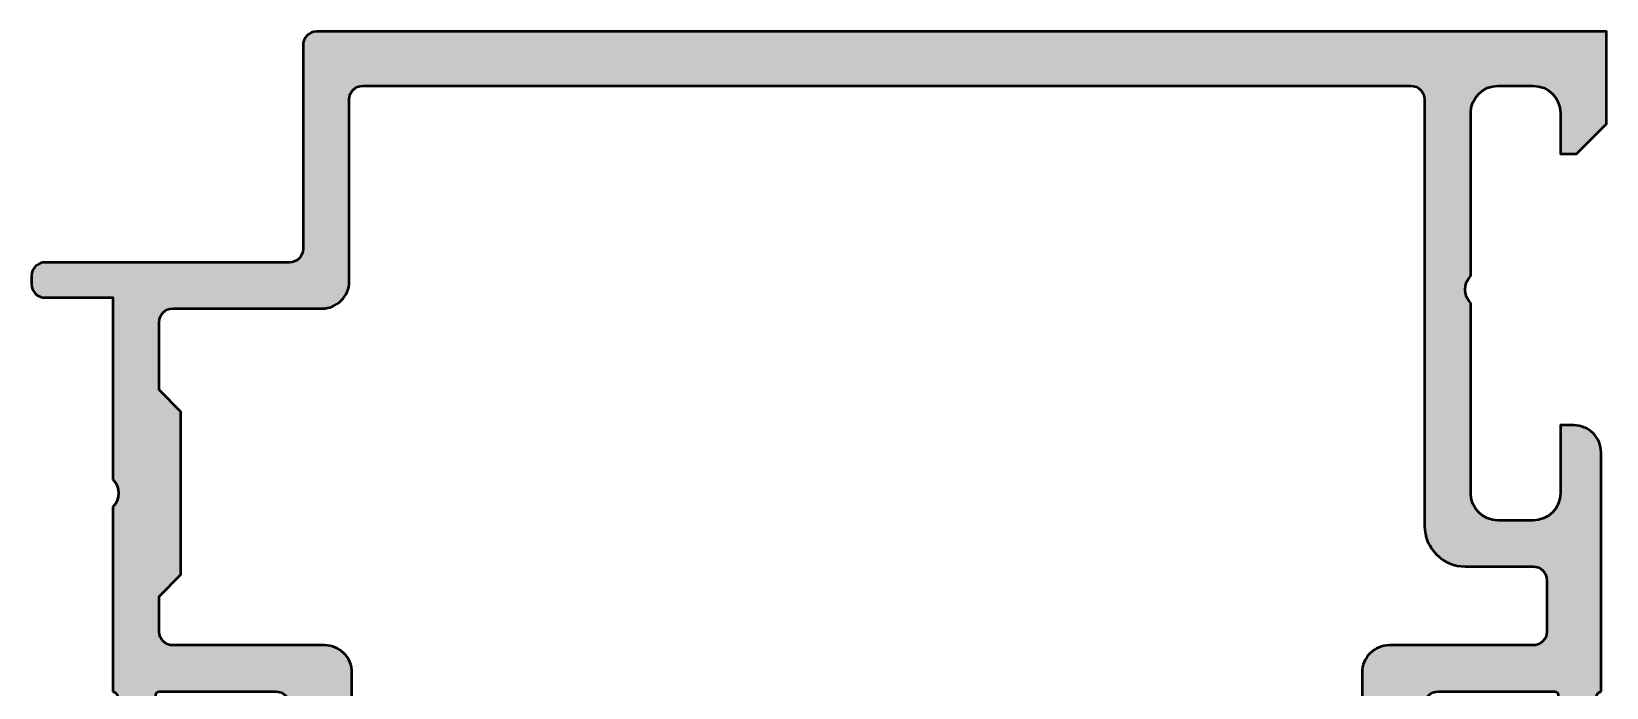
# Model space of a CAD drawing. Extents: x 20 to 78, y 3 to 75.
# Drawn here: x 20 to 78, y 50.8 to 75 of the extents above; entities that cross this region are included whole.
import ezdxf

# ---------------------------------------------------------------- set-up
doc = ezdxf.new("R2010")
doc.units = 0
doc.layers.add('0S-Alu contour', color=7, linetype='Continuous', lineweight=50)
doc.layers.add('0S-Alu hatch', color=252, linetype='Continuous', lineweight=25)

# ---------------------------------------------------------------- blocks, each defined once
blk = doc.blocks.new('398150__D2F0867B_CA79_4D83_AA23_D057F32A120A_')
at = {"layer": '0S-Alu hatch'}
h = blk.add_hatch(color=256, dxfattribs=at)
edge = h.paths.add_edge_path()
edge.add_line((30.00026401343132, 74.50000104445732), (30.00026401343133, 67.00000104445695))
edge.add_ellipse((29.50029453007857, 66.99997052501573), major_axis=(-0.4999694842842503, 0), ratio=1, start_angle=89.9930054588263, end_angle=180.0034974838206, ccw=False)
edge.add_line((29.50023349491744, 66.500001044457), (20.50026401342631, 66.50000104445625))
edge.add_arc((20.50026401343114, 66.00000104073133), 0.5000000037249209, 90.00000000055367, 179.993005887432)
edge.add_line((20.00026401343151, 66.00006207587792), (20.00026401343143, 65.70002851026636))
edge.add_arc((20.50026401366356, 65.7000285102766), 0.5000000002321201, 180, 269.9982514709469)
edge.add_line((20.50024875486903, 65.2000285102773), (23.00000000000023, 65.20002851027718))
edge.add_line((23.00000000000023, 65.20002851027718), (23.00000000000035, 58.50003040446583))
edge.add_ellipse((22.4749758030479, 58.0000229818307), major_axis=(-0.7250226410780544, 0), ratio=1, start_angle=136.3989482371629, end_angle=223.6019249855894, ccw=False)
edge.add_line((23.00000762035857, 57.50002356094377), (22.99999999875553, 50.69907664726284))
edge.add_ellipse((22.92116355221252, 50.43155605526973), major_axis=(-0.2788950563274118, 0), ratio=1, start_angle=178.8354106259032, end_angle=253.58012358051332, ccw=False)
edge.add_line((23.20000099875554, 50.42588764727137), (23.20000099875553, 49.97229364727136))
edge.add_ellipse((22.92113290311235, 49.96663298779428), major_axis=(-0.2789255417371579, 0), ratio=1, start_angle=106.4245945553576, end_angle=181.1628700728891, ccw=False)
edge.add_line((22.99999999875554, 49.69908964727134), (22.99999999875553, 47.81907864726282))
edge.add_arc((23.29999999875552, 47.81907864726282), 0.2999999999999971, 180, 270.0000000000013)
edge.add_line((23.29999999875553, 47.51907864726283), (24.27997431779831, 47.51907864726283))
edge.add_arc((24.27997431779831, 47.81907864726284), 0.3000000000000043, 270.0000000000013, 360)
edge.add_line((24.57997431779831, 47.81907864726284), (24.57997431779831, 50.57907664726283))
edge.add_ellipse((24.69997431774081, 50.57907664726283), major_axis=(-0.1199999999424967, 0), ratio=1, start_angle=269.9999999999983, end_angle=360, ccw=False)
edge.add_line((24.69997431774081, 50.69907664720533), (29.00000000000031, 50.69909748777376))
edge.add_ellipse((29.000010320111, 50.19910780788475), major_axis=(-0.4999896799955189, 0), ratio=1, start_angle=179.9988173777202, end_angle=270.00118262198185, ccw=False)
edge.add_line((29.50000000000001, 50.19909748777415), (29.49999999999988, 49.49908528074347))
edge.add_line((29.49999999999988, 49.49908528074347), (28.11175537109272, 47.09457478269572))
edge.add_arc((28.23870596663834, 47.03788439617878), 0.1390332824644127, 155.9366245846284, 266.6097434881934)
edge.add_line((28.23048400878849, 46.89909443601615), (29.59999999875592, 46.89909443601576))
edge.add_ellipse((29.59999999875615, 46.3990944360168), major_axis=(-0.4999999999989626, 0), ratio=1, start_angle=180, end_angle=270.0000000000257, ccw=False)
edge.add_line((30.0999999987551, 46.39909443601681), (30.09999999875603, 44.29876967261841))
edge.add_arc((32.09999999875595, 44.2987696726181), 1.999999999999914, 180, 269.9999999999876)
edge.add_line((32.09999999875551, 42.29876967261819), (68.70000305175542, 42.29876967261779))
edge.add_arc((68.70000305175616, 44.29876967261841), 2.000000000000618, 269.9999999999789, 360)
edge.add_line((70.70000305175677, 44.29876967261841), (70.70000305175678, 46.39909443601569))
edge.add_ellipse((71.20000305175651, 46.39909443601597), major_axis=(-0.49999999999973, 0), ratio=1, start_angle=270.00000000004724, end_angle=360, ccw=False)
edge.add_line((71.2000030517561, 46.89909443601569), (72.56953430175747, 46.89909443601581))
edge.add_arc((72.56129753257002, 47.03789339212072), 0.1390431392858264, 273.3961299493354, 384.0575019778553)
edge.add_line((72.68826293945314, 47.09457478269528), (71.30001831054585, 49.49908528074314))
edge.add_line((71.30001831054585, 49.49908528074314), (71.30001831054632, 50.199097487784))
edge.add_ellipse((71.8000030538529, 50.19911274795955), major_axis=(-0.4999847435394781, 0), ratio=1, start_angle=-90.00699432659928, end_angle=0.0017487408159126971, ccw=False)
edge.add_line((71.80006408900441, 50.69909748777362), (76.10002873271398, 50.69907664720528))
edge.add_ellipse((76.100028732714, 50.57907664720527), major_axis=(-0.1199999999999974, 0), ratio=1, start_angle=180, end_angle=270.00000000000676, ccw=False)
edge.add_line((76.220028732714, 50.57907664720527), (76.22002873271398, 47.81907864720526))
edge.add_arc((76.52002873271398, 47.81907864720525), 0.2999999999999943, 180, 270)
edge.add_line((76.52002873271398, 47.51907864720526), (77.50000305175676, 47.51907864720527))
edge.add_arc((77.50000305175678, 47.81907864720527), 0.3000000000000078, 269.9999999999973, 360)
edge.add_line((77.80000305175679, 47.81907864720527), (77.80000305175678, 49.69908964721379))
edge.add_ellipse((77.87887014739992, 49.96663298773672), major_axis=(-0.2789255417371315, 0), ratio=1, start_angle=-1.1628700728924741, end_angle=73.57540544464848, ccw=False)
edge.add_line((77.60000205175677, 49.97229364721381), (77.60000205175677, 50.42588764721378))
edge.add_ellipse((77.87883949829981, 50.43155605521215), major_axis=(-0.2788950563274235, 0), ratio=1, start_angle=-73.58012358050843, end_angle=1.16458937409692, ccw=False)
edge.add_line((77.80000305175678, 50.69907664720527), (77.80000305175827, 59.50001630324557))
edge.add_arc((76.80000305164091, 59.50001630324512), 1.000000000117344, 0, 90.00087426481947)
edge.add_line((76.79998779284129, 60.50001630324605), (76.30000305175736, 60.50001630324591))
edge.add_line((76.30000305175736, 60.50001630324591), (76.30000305175794, 58.00001630324593))
edge.add_ellipse((75.29991565428485, 58.00010370070825), major_axis=(-1.000087401291919, 0), ratio=1, start_angle=90.00501389831152, end_angle=179.9949929319336, ccw=False)
edge.add_line((75.30000317096703, 57.00001630324559), (73.99995434284199, 57.00001630324594))
edge.add_ellipse((74.00001314057084, 58.00007510097467), major_axis=(-1.000058799457211, 0), ratio=1, start_angle=0.0033686637580103707, end_angle=89.99663133636528, ccw=False)
edge.add_line((72.99995434284212, 58.00001630324366), (72.99995434284197, 65.00001630464119))
edge.add_ellipse((73.52492478227374, 65.49998470621253), major_axis=(-0.7249568020558169, 0), ratio=1, start_angle=-43.60785378749159, end_angle=43.602621782706706, ccw=False)
edge.add_line((73.00000000000021, 66.00000104374767), (72.99999999999945, 72.00000104445623))
edge.add_ellipse((74.00005492741286, 71.99994611704346), major_axis=(-1.000054928921843, 0), ratio=1, start_angle=270.00314693606, end_angle=359.99685306376585, ccw=False)
edge.add_line((74.00000000000036, 73.00000104445687), (75.30000305175837, 73.00000104445633))
edge.add_ellipse((75.29997722375064, 71.99997521644913), major_axis=(-1.00002582834073, 0), ratio=1, start_angle=180.0014797973691, end_angle=269.99852020238484, ccw=False)
edge.add_line((76.30000305175784, 72.00000104445257), (76.30000305175724, 70.5000010444568))
edge.add_line((76.30000305175724, 70.5000010444568), (76.89999389648327, 70.50000104445729))
edge.add_line((76.89999389648327, 70.50000104445729), (78.00000000000045, 71.60000714797133))
edge.add_line((78.00000000000045, 71.60000714797133), (78, 75.00000104445695))
edge.add_line((78, 75.00000104445695), (30.5002640134316, 75.00000104445675))
edge.add_arc((30.50028493701999, 74.49998012086807), 0.5000209240264388, 90.00239756628095, 179.9976024336429)
edge = h.paths.add_edge_path()
edge.add_ellipse((32.20029758276723, 72.49998883742502), major_axis=(-0.5000305185099218, 0), ratio=1, start_angle=270.003496844035, end_angle=359.99650315784504, ccw=False)
edge.add_line((32.20026706518374, 73.00001935500367), (70.80001220309043, 72.99998883763575))
edge.add_ellipse((70.80004272253704, 72.50001935407288), major_axis=(-0.499969484494379, 0), ratio=1, start_angle=179.9930054594119, end_angle=270.00349748442494, ccw=False)
edge.add_line((71.3000122033059, 72.49995831891688), (71.30001220703129, 56.80001172560853))
edge.add_arc((72.80001220703072, 56.80001172560853), 1.499999999999431, 180, 270.0000000000005)
edge.add_line((72.80001220703073, 55.30001172560909), (75.3000030517578, 55.30001172560909))
edge.add_ellipse((75.30000305175776, 54.80001172560949), major_axis=(-0.4999999999996101, 0), ratio=1, start_angle=180, end_angle=269.9999999999951, ccw=False)
edge.add_line((75.80000305175736, 54.80001172560943), (75.80000305175713, 52.89909748777348))
edge.add_ellipse((75.30000305175753, 52.89909748777348), major_axis=(-0.499999999999595, 0), ratio=1, start_angle=90.00000000000807, end_angle=180, ccw=False)
edge.add_line((75.3000030517576, 52.39909748777389), (70.00092949662229, 52.39909748777379))
edge.add_arc((70.0009274475944, 51.39818835071697), 1.000909137058925, 89.99988270598647, 180.0001172906019)
edge.add_line((69.00001831053758, 51.39818630168687), (69.00000305175676, 44.49874220679731))
edge.add_ellipse((68.49999232068394, 44.49878345703477), major_axis=(-0.5000107327743628, 0), ratio=1, start_angle=90.0012296638372, end_angle=179.9952731724382, ccw=False)
edge.add_line((68.50000305175561, 43.99877272437556), (32.29999795146663, 43.99877272437539))
edge.add_ellipse((32.30000868249467, 44.49878140969596), major_axis=(-0.5000086854357254, 0), ratio=1, start_angle=0.004726827561796654, end_angle=89.99877033612711, ccw=False)
edge.add_line((31.79999999876049, 44.4987401596273), (31.79998473998023, 51.39909849235003))
edge.add_arc((30.80001000428273, 51.39907729498472), 0.9999747359221768, 0.0012145502538139, 90.0014491386028)
edge.add_line((30.79998471268178, 52.39905203058706), (25.20000326079588, 52.40035079152082))
edge.add_ellipse((25.20000326079585, 52.90035079152067), major_axis=(-0.4999999999998508, 0), ratio=1, start_angle=0, end_angle=90.00000000000409, ccw=False)
edge.add_line((24.70000326079599, 52.90035079152062), (24.70000326079591, 54.20001562593386))
edge.add_line((24.70000326079591, 54.20001562593386), (25.5000076203586, 55.000019985496))
edge.add_line((25.5000076203586, 55.000019985496), (25.50000762035863, 61.00002598385842))
edge.add_line((25.50000762035863, 61.00002598385842), (24.70000326079619, 61.80003034342095))
edge.add_line((24.70000326079619, 61.80003034342095), (24.70001455071076, 64.30001429658894))
edge.add_ellipse((25.20001455071041, 64.30001325148731), major_axis=(-0.5000000000007426, 0), ratio=1, start_angle=270.00000000014575, end_angle=359.9998802401752, ccw=False)
edge.add_line((25.20001455070914, 64.80001325148805), (30.70026706512218, 64.80001325141924))
edge.add_arc((30.70027874519626, 65.80000157141228), 0.9999883200612565, 269.9993307732342, 360.000669226757)
edge.add_line((31.70026706518931, 65.80001325148848), (31.70026706518857, 72.5000193549921))
at = {"layer": '0S-Alu contour', "color": 7}
for points in [[(76.30000305175784, 72.00000104445257), (76.30000305175724, 70.5000010444568), (76.89999389648327, 70.50000104445729), (78.00000000000045, 71.60000714797133), (78, 75.00000104445695), (30.5002640134316, 75.00000104445675)], [(30.00026401343132, 74.50000104445732), (30.00026401343133, 67.00000104445695)], [(31.70026706518931, 65.80001325148848), (31.70026706518857, 72.5000193549921)], [(32.20026706518374, 73.00001935500367), (70.80001220309043, 72.99998883763575)], [(71.3000122033059, 72.49995831891688), (71.30001220703129, 56.80001172560853)], [(74.00000000000036, 73.00000104445687), (75.30000305175837, 73.00000104445633)], [(73.00000000000021, 66.00000104374767), (72.99999999999945, 72.00000104445623)], [(29.50023349491744, 66.500001044457), (20.50026401342631, 66.50000104445625)], [(20.00026401343151, 66.00006207587792), (20.00026401343143, 65.70002851026636)], [(20.50024875486903, 65.2000285102773), (23.00000000000023, 65.20002851027718), (23.00000000000035, 58.50003040446583)], [(72.99995434284212, 58.00001630324366), (72.99995434284197, 65.00001630464119)], [(25.20001455070914, 64.80001325148805), (30.70026706512218, 64.80001325141924)], [(24.70000326079599, 52.90035079152062), (24.70000326079591, 54.20001562593386), (25.5000076203586, 55.000019985496), (25.50000762035863, 61.00002598385842), (24.70000326079619, 61.80003034342095), (24.70001455071076, 64.30001429658894)], [(76.79998779284129, 60.50001630324605), (76.30000305175736, 60.50001630324591), (76.30000305175794, 58.00001630324593)], [(77.80000305175678, 50.69907664720527), (77.80000305175827, 59.50001630324557)], [(23.00000762035857, 57.50002356094377), (22.99999999875553, 50.69907664726284)], [(75.30000317096703, 57.00001630324559), (73.99995434284199, 57.00001630324594)], [(72.80001220703073, 55.30001172560909), (75.3000030517578, 55.30001172560909)], [(75.80000305175736, 54.80001172560943), (75.80000305175713, 52.89909748777348)], [(30.79998471268178, 52.39905203058706), (25.20000326079588, 52.40035079152082)], [(75.3000030517576, 52.39909748777389), (70.00092949662229, 52.39909748777379)], [(31.79999999876049, 44.4987401596273), (31.79998473998023, 51.39909849235003)], [(69.00001831053758, 51.39818630168687), (69.00000305175676, 44.49874220679731)], [(24.57997431779831, 47.81907864726284), (24.57997431779831, 50.57907664726283)], [(24.69997431774081, 50.69907664720533), (29.00000000000031, 50.69909748777376)], [(71.80006408900441, 50.69909748777362), (76.10002873271398, 50.69907664720528)], [(76.220028732714, 50.57907664720527), (76.22002873271398, 47.81907864720526)], [(23.20000099875554, 50.42588764727137), (23.20000099875553, 49.97229364727136)], [(29.50000000000001, 50.19909748777415), (29.49999999999988, 49.49908528074347), (28.11175537109272, 47.09457478269572)], [(72.68826293945314, 47.09457478269528), (71.30001831054585, 49.49908528074314), (71.30001831054632, 50.199097487784)], [(77.60000205175677, 49.97229364721381), (77.60000205175677, 50.42588764721378)], [(22.99999999875554, 49.69908964727134), (22.99999999875553, 47.81907864726282)], [(77.80000305175679, 47.81907864720527), (77.80000305175678, 49.69908964721379)], [(23.29999999875553, 47.51907864726283), (24.27997431779831, 47.51907864726283)], [(76.52002873271398, 47.51907864720526), (77.50000305175676, 47.51907864720527)], [(28.23048400878849, 46.89909443601615), (29.59999999875592, 46.89909443601576)], [(71.2000030517561, 46.89909443601569), (72.56953430175747, 46.89909443601581)], [(30.0999999987551, 46.39909443601681), (30.09999999875603, 44.29876967261841)], [(70.70000305175677, 44.29876967261841), (70.70000305175678, 46.39909443601569)], [(68.50000305175561, 43.99877272437556), (32.29999795146663, 43.99877272437539)], [(32.09999999875551, 42.29876967261819), (68.70000305175542, 42.29876967261779)]]:
    blk.add_lwpolyline(points, dxfattribs=at)
for centre, radius, start, end in [((30.50028493701999, 74.49998012086807), 0.5000209240264388, 90.00239756628095, 179.9976024336429), ((20.50026401343114, 66.00000104073133), 0.5000000037249209, 90.00000000055367, 179.993005887432), ((20.50026401366356, 65.7000285102766), 0.5000000002321201, 180, 269.9982514709469), ((30.70027874519626, 65.80000157141228), 0.9999883200612565, 269.9993307732342, 0.0006692267570559), ((76.80000305164091, 59.50001630324512), 1.000000000117344, 0, 90.00087426481947), ((72.80001220703072, 56.80001172560853), 1.499999999999431, 180, 270.0000000000005), ((30.80001000428273, 51.39907729498472), 0.9999747359221768, 0.0012145502538139, 90.0014491386028), ((70.0009274475944, 51.39818835071697), 1.000909137058925, 89.99988270598647, 180.0001172906019), ((23.29999999875552, 47.81907864726282), 0.2999999999999971, 180, 270.0000000000013), ((24.27997431779831, 47.81907864726284), 0.3000000000000043, 270.0000000000013, 0), ((76.52002873271398, 47.81907864720525), 0.2999999999999943, 180, 270), ((77.50000305175678, 47.81907864720527), 0.3000000000000078, 269.9999999999973, 0), ((28.23870596663834, 47.03788439617878), 0.1390332824644127, 155.9366245846284, 266.6097434881934), ((72.56129753257002, 47.03789339212072), 0.1390431392858264, 273.3961299493354, 24.05750197785528), ((32.09999999875595, 44.2987696726181), 1.999999999999914, 180, 269.9999999999876), ((68.70000305175616, 44.29876967261841), 2.000000000000618, 269.9999999999789, 0)]:
    blk.add_arc(centre, radius, start, end, dxfattribs=at)
at = {"layer": '0S-Alu contour', "color": 7, "extrusion": (0, 0, -1)}
for centre, radius, start, end in [((-32.20029758276723, 72.49998883742502), 0.5000305185099218, 0.003496842154942, 89.99650315596499), ((-70.80004272253704, 72.50001935407288), 0.499969484494379, 89.99650251557507, 180.0069945405882), ((-74.00005492741286, 71.99994611704346), 1.000054928921843, 0.0031469362341623, 89.99685306394004), ((-75.29997722375064, 71.99997521644913), 1.00002582834073, 90.00147979761515, 179.9985202026309), ((-29.50029453007857, 66.99997052501573), 0.4999694842842503, 179.9965025161794, 270.0069945411737), ((-73.52492478227374, 65.49998470621253), 0.7249568020558171, 316.3973782172933, 43.60785378749162), ((-25.20001455071041, 64.30001325148731), 0.5000000000007426, 0.0001197598248263, 89.99999999985424), ((-22.4749758030479, 58.0000229818307), 0.7250226410780546, 136.3980750144106, 223.6010517628371), ((-74.00001314057084, 58.00007510097467), 1.000058799457211, 270.0033686636347, 359.996631336242), ((-75.29991565428485, 58.00010370070825), 1.000087401291919, 180.0050070680665, 269.9949861016885), ((-75.30000305175776, 54.80001172560949), 0.4999999999996101, 90.00000000000487, 180), ((-25.20000326079585, 52.90035079152067), 0.4999999999998508, 269.9999999999959, 0), ((-75.30000305175753, 52.89909748777348), 0.499999999999595, 180, 269.9999999999919), ((-22.92116355221252, 50.43155605526973), 0.2788950563274118, 106.4198764194867, 181.1645893740969), ((-24.69997431774081, 50.57907664726283), 0.1199999999424968, 0, 90.0000000000017), ((-29.000010320111, 50.19910780788475), 0.4999896799955189, 89.99881737801816, 180.0011826222798), ((-71.8000030538529, 50.19911274795955), 0.4999847435394782, 359.9982512591841, 90.00699432659925), ((-76.100028732714, 50.57907664720527), 0.1199999999999974, 89.99999999999324, 180), ((-77.87883949829981, 50.43155605521215), 0.2788950563274235, 358.8354106259031, 73.58012358050841), ((-22.92113290311235, 49.96663298779428), 0.2789255417371579, 178.8371299271109, 253.5754054446424), ((-77.87887014739992, 49.96663298773672), 0.2789255417371315, 286.4245945553515, 1.162870072892493), ((-29.59999999875615, 46.3990944360168), 0.4999999999989626, 89.99999999997434, 180), ((-71.20000305175651, 46.39909443601597), 0.49999999999973, 0, 89.99999999995278), ((-32.30000868249467, 44.49878140969596), 0.5000086854357254, 270.001229663873, 359.9952731724382), ((-68.49999232068394, 44.49878345703477), 0.5000107327743628, 180.0047268275618, 269.9987703361628)]:
    blk.add_arc(centre, radius, start, end, dxfattribs=at)
blk = doc.blocks.new('399950__50DC2CEB_4A2B_4C00_91CC_3A0309059C52_')
at = {"layer": '0S-Alu contour', "color": 7}
blk.add_blockref('398150__D2F0867B_CA79_4D83_AA23_D057F32A120A_', (0, 0), dxfattribs=at)

msp = doc.modelspace()

# ---------------------------------------------------------------- block references
at = {"layer": '0S-Alu contour', "color": 7}
msp.add_blockref('399950__50DC2CEB_4A2B_4C00_91CC_3A0309059C52_', (0, 0), dxfattribs=at)

doc.saveas('drawing.dxf')
